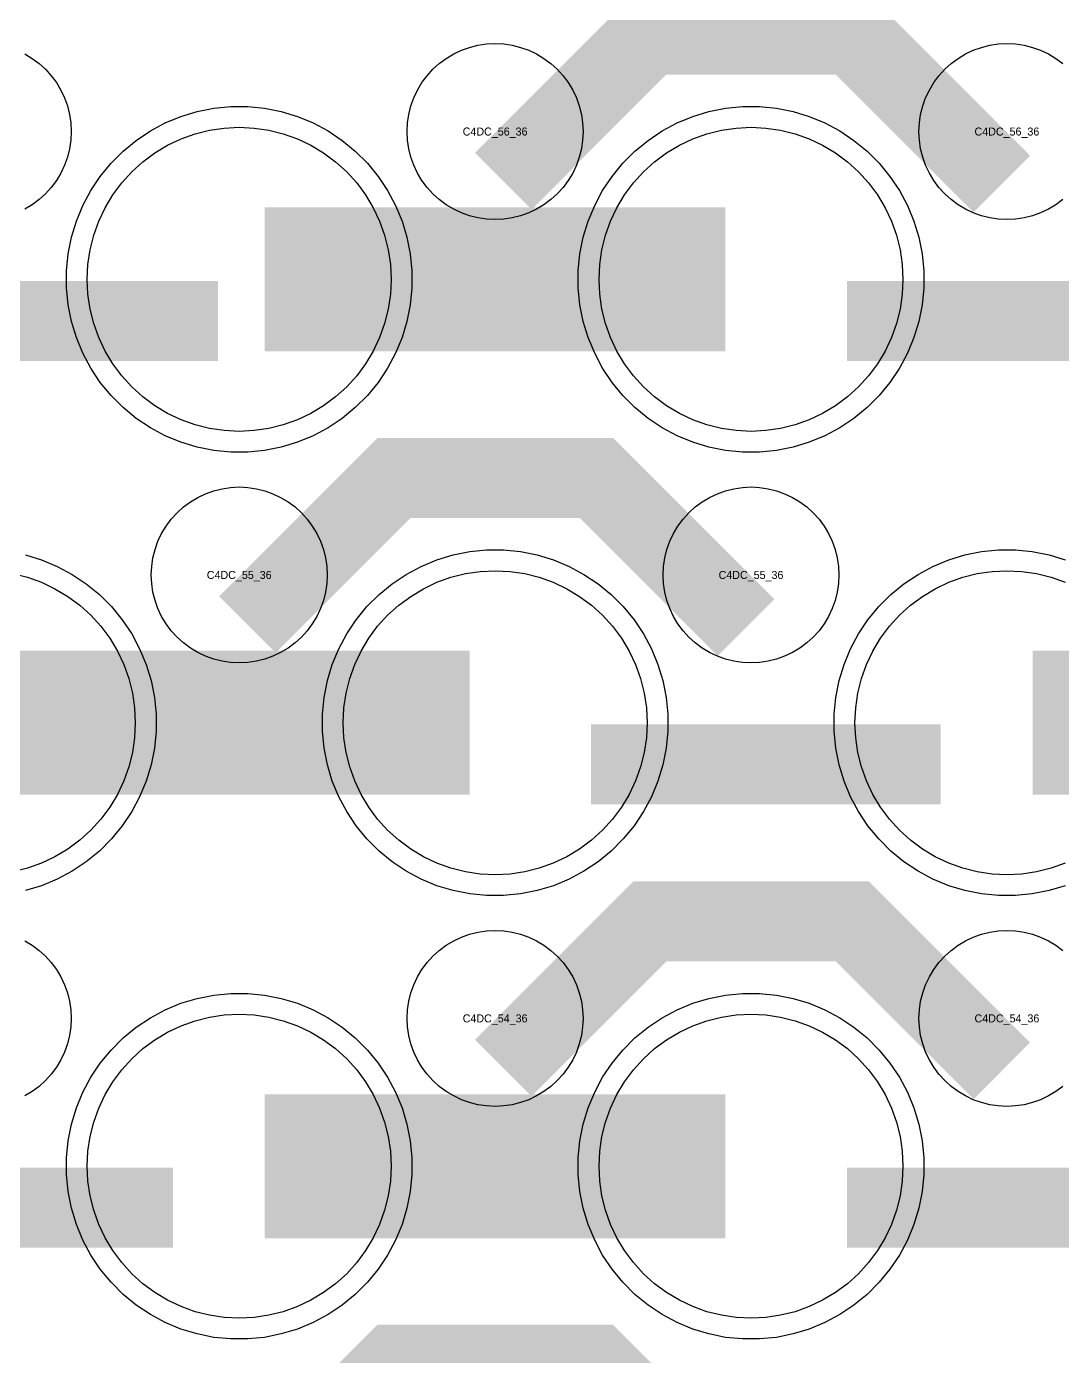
# Model space of a CAD drawing. Extents: x -11880 to 11880, y -14992 to 14992.
# Drawn here: x -546.5 to -222.6, y -7416.5 to -7001 of the extents above; entities that cross this region are included whole.
import ezdxf
from ezdxf.enums import TextEntityAlignment as Align

# ---------------------------------------------------------------- set-up
doc = ezdxf.new("R2010")
doc.units = 0
doc.header["$MEASUREMENT"] = 0
for name, color, linetype in [('GDS_775_DT_237', 138, 'CONTINUOUS'), ('RDL1_FS', 34, 'CONTINUOUS'), ('RDL_BS', 160, 'CONTINUOUS')]:
    doc.layers.add(name, color=color, linetype=linetype)

msp = doc.modelspace()

# ---------------------------------------------------------------- linework, layer by layer
at = {"layer": 'RDL1_FS'}
for points in [[(-480, -7127.484), (-484.657, -7127.255), (-489.268, -7126.571), (-493.791, -7125.439), (-498.181, -7123.867), (-502.395, -7121.875), (-506.395, -7119.477), (-510.14, -7116.699), (-513.594, -7113.569), (-516.724, -7110.115), (-519.502, -7106.37), (-521.9, -7102.37), (-523.892, -7098.156), (-525.464, -7093.766), (-526.596, -7089.243), (-527.28, -7084.632), (-527.509, -7079.975), (-527.28, -7075.318), (-526.596, -7070.707), (-525.464, -7066.184), (-523.892, -7061.794), (-521.9, -7057.58), (-519.502, -7053.58), (-516.724, -7049.835), (-513.594, -7046.381), (-510.14, -7043.251), (-506.395, -7040.473), (-502.395, -7038.075), (-498.181, -7036.083), (-493.791, -7034.511), (-489.268, -7033.379), (-484.657, -7032.695), (-480, -7032.466), (-475.343, -7032.695), (-470.732, -7033.379), (-466.209, -7034.511), (-461.819, -7036.083), (-457.605, -7038.075), (-453.605, -7040.473), (-449.86, -7043.251), (-446.406, -7046.381), (-443.276, -7049.835), (-440.498, -7053.58), (-438.1, -7057.58), (-436.108, -7061.794), (-434.536, -7066.184), (-433.404, -7070.707), (-432.72, -7075.318), (-432.491, -7079.975), (-432.72, -7084.632), (-433.404, -7089.243), (-434.536, -7093.766), (-436.108, -7098.156), (-438.1, -7102.37), (-440.498, -7106.37), (-443.276, -7110.115), (-446.406, -7113.569), (-449.86, -7116.699), (-453.605, -7119.477), (-457.605, -7121.875), (-461.819, -7123.867), (-466.209, -7125.439), (-470.732, -7126.571), (-475.343, -7127.255)], [(-320, -7127.484), (-324.657, -7127.255), (-329.268, -7126.571), (-333.791, -7125.439), (-338.181, -7123.867), (-342.395, -7121.875), (-346.395, -7119.477), (-350.14, -7116.699), (-353.594, -7113.569), (-356.724, -7110.115), (-359.502, -7106.37), (-361.9, -7102.37), (-363.892, -7098.156), (-365.464, -7093.766), (-366.596, -7089.243), (-367.28, -7084.632), (-367.509, -7079.975), (-367.28, -7075.318), (-366.596, -7070.707), (-365.464, -7066.184), (-363.892, -7061.794), (-361.9, -7057.58), (-359.502, -7053.58), (-356.724, -7049.835), (-353.594, -7046.381), (-350.14, -7043.251), (-346.395, -7040.473), (-342.395, -7038.075), (-338.181, -7036.083), (-333.791, -7034.511), (-329.268, -7033.379), (-324.657, -7032.695), (-320, -7032.466), (-315.343, -7032.695), (-310.732, -7033.379), (-306.209, -7034.511), (-301.819, -7036.083), (-297.605, -7038.075), (-293.605, -7040.473), (-289.86, -7043.251), (-286.406, -7046.381), (-283.276, -7049.835), (-280.498, -7053.58), (-278.1, -7057.58), (-276.108, -7061.794), (-274.536, -7066.184), (-273.404, -7070.707), (-272.72, -7075.318), (-272.491, -7079.975), (-272.72, -7084.632), (-273.404, -7089.243), (-274.536, -7093.766), (-276.108, -7098.156), (-278.1, -7102.37), (-280.498, -7106.37), (-283.276, -7110.115), (-286.406, -7113.569), (-289.86, -7116.699), (-293.605, -7119.477), (-297.605, -7121.875), (-301.819, -7123.867), (-306.209, -7125.439), (-310.732, -7126.571), (-315.343, -7127.255)], [(-400, -7266.049), (-404.657, -7265.82), (-409.268, -7265.136), (-413.791, -7264.004), (-418.181, -7262.432), (-422.395, -7260.44), (-426.395, -7258.042), (-430.14, -7255.264), (-433.594, -7252.134), (-436.724, -7248.68), (-439.502, -7244.935), (-441.9, -7240.935), (-443.892, -7236.721), (-445.464, -7232.331), (-446.596, -7227.808), (-447.28, -7223.197), (-447.509, -7218.54), (-447.28, -7213.883), (-446.596, -7209.272), (-445.464, -7204.749), (-443.892, -7200.359), (-441.9, -7196.145), (-439.502, -7192.145), (-436.724, -7188.4), (-433.594, -7184.946), (-430.14, -7181.816), (-426.395, -7179.038), (-422.395, -7176.64), (-418.181, -7174.648), (-413.791, -7173.076), (-409.268, -7171.944), (-404.657, -7171.26), (-400, -7171.031), (-395.343, -7171.26), (-390.732, -7171.944), (-386.209, -7173.076), (-381.819, -7174.648), (-377.605, -7176.64), (-373.605, -7179.038), (-369.86, -7181.816), (-366.406, -7184.946), (-363.276, -7188.4), (-360.498, -7192.145), (-358.1, -7196.145), (-356.108, -7200.359), (-354.536, -7204.749), (-353.404, -7209.272), (-352.72, -7213.883), (-352.491, -7218.54), (-352.72, -7223.197), (-353.404, -7227.808), (-354.536, -7232.331), (-356.108, -7236.721), (-358.1, -7240.935), (-360.498, -7244.935), (-363.276, -7248.68), (-366.406, -7252.134), (-369.86, -7255.264), (-373.605, -7258.042), (-377.605, -7260.44), (-381.819, -7262.432), (-386.209, -7264.004), (-390.732, -7265.136), (-395.343, -7265.82)]]:
    msp.add_lwpolyline(points, close=True, dxfattribs=at)
for points in [[(-471.998, -7079.975, 45, 45, 0), (-399.998, -7079.975, 45, 45, 0)], [(-399.998, -7079.975, 45, 45, 0), (-327.998, -7079.975, 45, 45, 0)], [(-551.998, -7218.54, 45, 45, 0), (-479.998, -7218.54, 45, 45, 0)], [(-479.998, -7218.54, 45, 45, 0), (-407.998, -7218.54, 45, 45, 0)], [(-231.998, -7218.54, 45, 45, 0), (-159.998, -7218.54, 45, 45, 0)]]:
    msp.add_lwpolyline(points, format="xyseb", dxfattribs=at)
for points in [[(-550.732, -7171.944), (-546.209, -7173.076), (-541.819, -7174.648), (-537.605, -7176.64), (-533.605, -7179.038), (-529.86, -7181.816), (-526.406, -7184.946), (-523.276, -7188.4), (-520.498, -7192.145), (-518.1, -7196.145), (-516.108, -7200.359), (-514.536, -7204.749), (-513.404, -7209.272), (-512.72, -7213.883), (-512.491, -7218.54), (-512.72, -7223.197), (-513.404, -7227.808), (-514.536, -7232.331), (-516.108, -7236.721), (-518.1, -7240.935), (-520.498, -7244.935), (-523.276, -7248.68), (-526.406, -7252.134), (-529.86, -7255.264), (-533.605, -7258.042), (-537.605, -7260.44), (-541.819, -7262.432), (-546.209, -7264.004), (-550.732, -7265.136)], [(-221.819, -7262.432), (-226.209, -7264.004), (-230.732, -7265.136), (-235.343, -7265.82), (-240, -7266.049), (-244.657, -7265.82), (-249.268, -7265.136), (-253.791, -7264.004), (-258.181, -7262.432), (-262.395, -7260.44), (-266.395, -7258.042), (-270.14, -7255.264), (-273.594, -7252.134), (-276.724, -7248.68), (-279.502, -7244.935), (-281.9, -7240.935), (-283.892, -7236.721), (-285.464, -7232.331), (-286.596, -7227.808), (-287.28, -7223.197), (-287.509, -7218.54), (-287.28, -7213.883), (-286.596, -7209.272), (-285.464, -7204.749), (-283.892, -7200.359), (-281.9, -7196.145), (-279.502, -7192.145), (-276.724, -7188.4), (-273.594, -7184.946), (-270.14, -7181.816), (-266.395, -7179.038), (-262.395, -7176.64), (-258.181, -7174.648), (-253.791, -7173.076), (-249.268, -7171.944), (-244.657, -7171.26), (-240, -7171.031), (-235.343, -7171.26), (-230.732, -7171.944), (-226.209, -7173.076), (-221.819, -7174.648)]]:
    msp.add_lwpolyline(points, dxfattribs=at)
at = {"layer": 'RDL1_FS', "color": 241, "true_color": 0xf7abae}
for points in [[(-480, -7404.614), (-484.657, -7404.385), (-489.268, -7403.701), (-493.791, -7402.569), (-498.181, -7400.997), (-502.395, -7399.005), (-506.395, -7396.607), (-510.14, -7393.829), (-513.594, -7390.699), (-516.724, -7387.245), (-519.502, -7383.5), (-521.9, -7379.5), (-523.892, -7375.286), (-525.464, -7370.896), (-526.596, -7366.373), (-527.28, -7361.762), (-527.509, -7357.105), (-527.28, -7352.448), (-526.596, -7347.837), (-525.464, -7343.314), (-523.892, -7338.924), (-521.9, -7334.71), (-519.502, -7330.71), (-516.724, -7326.965), (-513.594, -7323.511), (-510.14, -7320.381), (-506.395, -7317.603), (-502.395, -7315.205), (-498.181, -7313.213), (-493.791, -7311.641), (-489.268, -7310.509), (-484.657, -7309.825), (-480, -7309.596), (-475.343, -7309.825), (-470.732, -7310.509), (-466.209, -7311.641), (-461.819, -7313.213), (-457.605, -7315.205), (-453.605, -7317.603), (-449.86, -7320.381), (-446.406, -7323.511), (-443.276, -7326.965), (-440.498, -7330.71), (-438.1, -7334.71), (-436.108, -7338.924), (-434.536, -7343.314), (-433.404, -7347.837), (-432.72, -7352.448), (-432.491, -7357.105), (-432.72, -7361.762), (-433.404, -7366.373), (-434.536, -7370.896), (-436.108, -7375.286), (-438.1, -7379.5), (-440.498, -7383.5), (-443.276, -7387.245), (-446.406, -7390.699), (-449.86, -7393.829), (-453.605, -7396.607), (-457.605, -7399.005), (-461.819, -7400.997), (-466.209, -7402.569), (-470.732, -7403.701), (-475.343, -7404.385)], [(-320, -7404.614), (-324.657, -7404.385), (-329.268, -7403.701), (-333.791, -7402.569), (-338.181, -7400.997), (-342.395, -7399.005), (-346.395, -7396.607), (-350.14, -7393.829), (-353.594, -7390.699), (-356.724, -7387.245), (-359.502, -7383.5), (-361.9, -7379.5), (-363.892, -7375.286), (-365.464, -7370.896), (-366.596, -7366.373), (-367.28, -7361.762), (-367.509, -7357.105), (-367.28, -7352.448), (-366.596, -7347.837), (-365.464, -7343.314), (-363.892, -7338.924), (-361.9, -7334.71), (-359.502, -7330.71), (-356.724, -7326.965), (-353.594, -7323.511), (-350.14, -7320.381), (-346.395, -7317.603), (-342.395, -7315.205), (-338.181, -7313.213), (-333.791, -7311.641), (-329.268, -7310.509), (-324.657, -7309.825), (-320, -7309.596), (-315.343, -7309.825), (-310.732, -7310.509), (-306.209, -7311.641), (-301.819, -7313.213), (-297.605, -7315.205), (-293.605, -7317.603), (-289.86, -7320.381), (-286.406, -7323.511), (-283.276, -7326.965), (-280.498, -7330.71), (-278.1, -7334.71), (-276.108, -7338.924), (-274.536, -7343.314), (-273.404, -7347.837), (-272.72, -7352.448), (-272.491, -7357.105), (-272.72, -7361.762), (-273.404, -7366.373), (-274.536, -7370.896), (-276.108, -7375.286), (-278.1, -7379.5), (-280.498, -7383.5), (-283.276, -7387.245), (-286.406, -7390.699), (-289.86, -7393.829), (-293.605, -7396.607), (-297.605, -7399.005), (-301.819, -7400.997), (-306.209, -7402.569), (-310.732, -7403.701), (-315.343, -7404.385)]]:
    msp.add_lwpolyline(points, close=True, dxfattribs=at)
for points in [[(-471.998, -7357.105, 45, 45, 0), (-399.998, -7357.105, 45, 45, 0)], [(-399.998, -7357.105, 45, 45, 0), (-327.998, -7357.105, 45, 45, 0)]]:
    msp.add_lwpolyline(points, format="xyseb", dxfattribs=at)
at = {"layer": 'RDL_BS'}
for points in [[(-397.438, -7049.289, 25, 25, 0), (-351.623, -7003.474, 25, 25, 0), (-318.07, -7003.474, 25, 25, 0)], [(-241.599, -7050.188, 25, 25, 0), (-288.313, -7003.474, 25, 25, 0), (-318.071, -7003.474, 25, 25, 0)], [(-572.5, -7092.983, 25, 25, 0), (-486.667, -7092.983, 25, 25, 0)], [(-532.944, -7092.983, 25, 25, 0), (-491.74, -7092.983, 25, 25, 0)], [(-289.984, -7092.988, 25, 25, 0), (-180.719, -7092.988, 25, 25, 0)], [(-477.438, -7187.854, 25, 25, 0), (-431.623, -7142.039, 25, 25, 0), (-398.07, -7142.039, 25, 25, 0)], [(-321.599, -7188.753, 25, 25, 0), (-368.313, -7142.039, 25, 25, 0), (-398.071, -7142.039, 25, 25, 0)], [(-369.984, -7231.553, 25, 25, 0), (-260.719, -7231.553, 25, 25, 0)], [(-397.438, -7326.419, 25, 25, 0), (-351.623, -7280.604, 25, 25, 0), (-318.07, -7280.604, 25, 25, 0)], [(-241.599, -7327.318, 25, 25, 0), (-288.313, -7280.604, 25, 25, 0), (-318.071, -7280.604, 25, 25, 0)], [(-477.438, -7464.984, 25, 25, 0), (-431.623, -7419.169, 25, 25, 0), (-398.07, -7419.169, 25, 25, 0)], [(-321.599, -7465.883, 25, 25, 0), (-368.313, -7419.169, 25, 25, 0), (-398.071, -7419.169, 25, 25, 0)]]:
    msp.add_lwpolyline(points, format="xyseb", dxfattribs=at)
for points in [[(-547.044, -7009.537), (-544.72, -7010.93), (-542.557, -7012.533), (-540.558, -7014.345), (-538.746, -7016.344), (-537.143, -7018.507), (-535.75, -7020.831), (-534.598, -7023.268), (-533.691, -7025.803), (-533.034, -7028.422), (-532.638, -7031.094), (-532.506, -7033.787), (-532.638, -7036.48), (-533.034, -7039.152), (-533.691, -7041.771), (-534.598, -7044.306), (-535.75, -7046.743), (-537.143, -7049.067), (-538.746, -7051.23), (-540.558, -7053.229), (-542.557, -7055.041), (-544.72, -7056.644), (-547.044, -7058.037)], [(-222.557, -7055.041), (-224.72, -7056.644), (-227.044, -7058.037), (-229.481, -7059.189), (-232.016, -7060.096), (-234.635, -7060.753), (-237.307, -7061.149), (-240, -7061.281), (-242.693, -7061.149), (-245.365, -7060.753), (-247.984, -7060.096), (-250.519, -7059.189), (-252.956, -7058.037), (-255.28, -7056.644), (-257.443, -7055.041), (-259.442, -7053.229), (-261.254, -7051.23), (-262.857, -7049.067), (-264.25, -7046.743), (-265.402, -7044.306), (-266.309, -7041.771), (-266.966, -7039.152), (-267.362, -7036.48), (-267.494, -7033.787), (-267.362, -7031.094), (-266.966, -7028.422), (-266.309, -7025.803), (-265.402, -7023.268), (-264.25, -7020.831), (-262.857, -7018.507), (-261.254, -7016.344), (-259.442, -7014.345), (-257.443, -7012.533), (-255.28, -7010.93), (-252.956, -7009.537), (-250.519, -7008.385), (-247.984, -7007.478), (-245.365, -7006.821), (-242.693, -7006.425), (-240, -7006.293), (-237.307, -7006.425), (-234.635, -7006.821), (-232.016, -7007.478), (-229.481, -7008.385), (-227.044, -7009.537), (-224.72, -7010.93), (-222.557, -7012.533)], [(-546.835, -7166.103), (-541.795, -7167.634), (-536.885, -7169.665), (-532.223, -7172.157), (-527.809, -7175.104), (-523.708, -7178.466), (-519.926, -7182.248), (-516.564, -7186.349), (-513.617, -7190.763), (-511.125, -7195.425), (-509.094, -7200.335), (-507.563, -7205.375), (-506.517, -7210.602), (-506, -7215.896), (-506, -7221.184), (-506.517, -7226.478), (-507.563, -7231.705), (-509.094, -7236.745), (-511.125, -7241.655), (-513.617, -7246.317), (-516.564, -7250.731), (-519.926, -7254.832), (-523.708, -7258.614), (-527.809, -7261.976), (-532.223, -7264.923), (-536.885, -7267.415), (-541.795, -7269.446), (-546.835, -7270.977)], [(-221.795, -7269.446), (-226.835, -7270.977), (-232.062, -7272.023), (-237.356, -7272.54), (-242.644, -7272.54), (-247.938, -7272.023), (-253.165, -7270.977), (-258.205, -7269.446), (-263.115, -7267.415), (-267.777, -7264.923), (-272.191, -7261.976), (-276.292, -7258.614), (-280.074, -7254.832), (-283.436, -7250.731), (-286.383, -7246.317), (-288.875, -7241.655), (-290.906, -7236.745), (-292.437, -7231.705), (-293.483, -7226.478), (-294, -7221.184), (-294, -7215.896), (-293.483, -7210.602), (-292.437, -7205.375), (-290.906, -7200.335), (-288.875, -7195.425), (-286.383, -7190.763), (-283.436, -7186.349), (-280.074, -7182.248), (-276.292, -7178.466), (-272.191, -7175.104), (-267.777, -7172.157), (-263.115, -7169.665), (-258.205, -7167.634), (-253.165, -7166.103), (-247.938, -7165.057), (-242.644, -7164.54), (-237.356, -7164.54), (-232.062, -7165.057), (-226.835, -7166.103), (-221.795, -7167.634)], [(-222.557, -7332.171), (-224.72, -7333.774), (-227.044, -7335.167), (-229.481, -7336.319), (-232.016, -7337.226), (-234.635, -7337.883), (-237.307, -7338.279), (-240, -7338.411), (-242.693, -7338.279), (-245.365, -7337.883), (-247.984, -7337.226), (-250.519, -7336.319), (-252.956, -7335.167), (-255.28, -7333.774), (-257.443, -7332.171), (-259.442, -7330.359), (-261.254, -7328.36), (-262.857, -7326.197), (-264.25, -7323.873), (-265.402, -7321.436), (-266.309, -7318.901), (-266.966, -7316.282), (-267.362, -7313.61), (-267.494, -7310.917), (-267.362, -7308.224), (-266.966, -7305.552), (-266.309, -7302.933), (-265.402, -7300.398), (-264.25, -7297.961), (-262.857, -7295.637), (-261.254, -7293.474), (-259.442, -7291.475), (-257.443, -7289.663), (-255.28, -7288.06), (-252.956, -7286.667), (-250.519, -7285.515), (-247.984, -7284.608), (-245.365, -7283.951), (-242.693, -7283.555), (-240, -7283.423), (-237.307, -7283.555), (-234.635, -7283.951), (-232.016, -7284.608), (-229.481, -7285.515), (-227.044, -7286.667), (-224.72, -7288.06), (-222.557, -7289.663)], [(-547.044, -7286.667), (-544.72, -7288.06), (-542.557, -7289.663), (-540.558, -7291.475), (-538.746, -7293.474), (-537.143, -7295.637), (-535.75, -7297.961), (-534.598, -7300.398), (-533.691, -7302.933), (-533.034, -7305.552), (-532.638, -7308.224), (-532.506, -7310.917), (-532.638, -7313.61), (-533.034, -7316.282), (-533.691, -7318.901), (-534.598, -7321.436), (-535.75, -7323.873), (-537.143, -7326.197), (-538.746, -7328.36), (-540.558, -7330.359), (-542.557, -7332.171), (-544.72, -7333.774), (-547.044, -7335.167)]]:
    msp.add_lwpolyline(points, dxfattribs=at)
for points in [[(-400, -7061.281), (-402.693, -7061.149), (-405.365, -7060.753), (-407.984, -7060.096), (-410.519, -7059.189), (-412.956, -7058.037), (-415.28, -7056.644), (-417.443, -7055.041), (-419.442, -7053.229), (-421.254, -7051.23), (-422.857, -7049.067), (-424.25, -7046.743), (-425.402, -7044.306), (-426.309, -7041.771), (-426.966, -7039.152), (-427.362, -7036.48), (-427.494, -7033.787), (-427.362, -7031.094), (-426.966, -7028.422), (-426.309, -7025.803), (-425.402, -7023.268), (-424.25, -7020.831), (-422.857, -7018.507), (-421.254, -7016.344), (-419.442, -7014.345), (-417.443, -7012.533), (-415.28, -7010.93), (-412.956, -7009.537), (-410.519, -7008.385), (-407.984, -7007.478), (-405.365, -7006.821), (-402.693, -7006.425), (-400, -7006.293), (-397.307, -7006.425), (-394.635, -7006.821), (-392.016, -7007.478), (-389.481, -7008.385), (-387.044, -7009.537), (-384.72, -7010.93), (-382.557, -7012.533), (-380.558, -7014.345), (-378.746, -7016.344), (-377.143, -7018.507), (-375.75, -7020.831), (-374.598, -7023.268), (-373.691, -7025.803), (-373.034, -7028.422), (-372.638, -7031.094), (-372.506, -7033.787), (-372.638, -7036.48), (-373.034, -7039.152), (-373.691, -7041.771), (-374.598, -7044.306), (-375.75, -7046.743), (-377.143, -7049.067), (-378.746, -7051.23), (-380.558, -7053.229), (-382.557, -7055.041), (-384.72, -7056.644), (-387.044, -7058.037), (-389.481, -7059.189), (-392.016, -7060.096), (-394.635, -7060.753), (-397.307, -7061.149)], [(-482.644, -7133.975), (-487.938, -7133.458), (-493.165, -7132.412), (-498.205, -7130.881), (-503.115, -7128.85), (-507.777, -7126.358), (-512.191, -7123.411), (-516.292, -7120.049), (-520.074, -7116.267), (-523.436, -7112.166), (-526.383, -7107.752), (-528.875, -7103.09), (-530.906, -7098.18), (-532.437, -7093.14), (-533.483, -7087.913), (-534, -7082.619), (-534, -7077.331), (-533.483, -7072.037), (-532.437, -7066.81), (-530.906, -7061.77), (-528.875, -7056.86), (-526.383, -7052.198), (-523.436, -7047.784), (-520.074, -7043.683), (-516.292, -7039.901), (-512.191, -7036.539), (-507.777, -7033.592), (-503.115, -7031.1), (-498.205, -7029.069), (-493.165, -7027.538), (-487.938, -7026.492), (-482.644, -7025.975), (-477.356, -7025.975), (-472.062, -7026.492), (-466.835, -7027.538), (-461.795, -7029.069), (-456.885, -7031.1), (-452.223, -7033.592), (-447.809, -7036.539), (-443.708, -7039.901), (-439.926, -7043.683), (-436.564, -7047.784), (-433.617, -7052.198), (-431.125, -7056.86), (-429.094, -7061.77), (-427.563, -7066.81), (-426.517, -7072.037), (-426, -7077.331), (-426, -7082.619), (-426.517, -7087.913), (-427.563, -7093.14), (-429.094, -7098.18), (-431.125, -7103.09), (-433.617, -7107.752), (-436.564, -7112.166), (-439.926, -7116.267), (-443.708, -7120.049), (-447.809, -7123.411), (-452.223, -7126.358), (-456.885, -7128.85), (-461.795, -7130.881), (-466.835, -7132.412), (-472.062, -7133.458), (-477.356, -7133.975)], [(-322.644, -7133.975), (-327.938, -7133.458), (-333.165, -7132.412), (-338.205, -7130.881), (-343.115, -7128.85), (-347.777, -7126.358), (-352.191, -7123.411), (-356.292, -7120.049), (-360.074, -7116.267), (-363.436, -7112.166), (-366.383, -7107.752), (-368.875, -7103.09), (-370.906, -7098.18), (-372.437, -7093.14), (-373.483, -7087.913), (-374, -7082.619), (-374, -7077.331), (-373.483, -7072.037), (-372.437, -7066.81), (-370.906, -7061.77), (-368.875, -7056.86), (-366.383, -7052.198), (-363.436, -7047.784), (-360.074, -7043.683), (-356.292, -7039.901), (-352.191, -7036.539), (-347.777, -7033.592), (-343.115, -7031.1), (-338.205, -7029.069), (-333.165, -7027.538), (-327.938, -7026.492), (-322.644, -7025.975), (-317.356, -7025.975), (-312.062, -7026.492), (-306.835, -7027.538), (-301.795, -7029.069), (-296.885, -7031.1), (-292.223, -7033.592), (-287.809, -7036.539), (-283.708, -7039.901), (-279.926, -7043.683), (-276.564, -7047.784), (-273.617, -7052.198), (-271.125, -7056.86), (-269.094, -7061.77), (-267.563, -7066.81), (-266.517, -7072.037), (-266, -7077.331), (-266, -7082.619), (-266.517, -7087.913), (-267.563, -7093.14), (-269.094, -7098.18), (-271.125, -7103.09), (-273.617, -7107.752), (-276.564, -7112.166), (-279.926, -7116.267), (-283.708, -7120.049), (-287.809, -7123.411), (-292.223, -7126.358), (-296.885, -7128.85), (-301.795, -7130.881), (-306.835, -7132.412), (-312.062, -7133.458), (-317.356, -7133.975)], [(-480, -7199.846), (-482.693, -7199.714), (-485.365, -7199.318), (-487.984, -7198.661), (-490.519, -7197.754), (-492.956, -7196.602), (-495.28, -7195.209), (-497.443, -7193.606), (-499.442, -7191.794), (-501.254, -7189.795), (-502.857, -7187.632), (-504.25, -7185.308), (-505.402, -7182.871), (-506.309, -7180.336), (-506.966, -7177.717), (-507.362, -7175.045), (-507.494, -7172.352), (-507.362, -7169.659), (-506.966, -7166.987), (-506.309, -7164.368), (-505.402, -7161.833), (-504.25, -7159.396), (-502.857, -7157.072), (-501.254, -7154.909), (-499.442, -7152.91), (-497.443, -7151.098), (-495.28, -7149.495), (-492.956, -7148.102), (-490.519, -7146.95), (-487.984, -7146.043), (-485.365, -7145.386), (-482.693, -7144.99), (-480, -7144.858), (-477.307, -7144.99), (-474.635, -7145.386), (-472.016, -7146.043), (-469.481, -7146.95), (-467.044, -7148.102), (-464.72, -7149.495), (-462.557, -7151.098), (-460.558, -7152.91), (-458.746, -7154.909), (-457.143, -7157.072), (-455.75, -7159.396), (-454.598, -7161.833), (-453.691, -7164.368), (-453.034, -7166.987), (-452.638, -7169.659), (-452.506, -7172.352), (-452.638, -7175.045), (-453.034, -7177.717), (-453.691, -7180.336), (-454.598, -7182.871), (-455.75, -7185.308), (-457.143, -7187.632), (-458.746, -7189.795), (-460.558, -7191.794), (-462.557, -7193.606), (-464.72, -7195.209), (-467.044, -7196.602), (-469.481, -7197.754), (-472.016, -7198.661), (-474.635, -7199.318), (-477.307, -7199.714)], [(-320, -7199.846), (-322.693, -7199.714), (-325.365, -7199.318), (-327.984, -7198.661), (-330.519, -7197.754), (-332.956, -7196.602), (-335.28, -7195.209), (-337.443, -7193.606), (-339.442, -7191.794), (-341.254, -7189.795), (-342.857, -7187.632), (-344.25, -7185.308), (-345.402, -7182.871), (-346.309, -7180.336), (-346.966, -7177.717), (-347.362, -7175.045), (-347.494, -7172.352), (-347.362, -7169.659), (-346.966, -7166.987), (-346.309, -7164.368), (-345.402, -7161.833), (-344.25, -7159.396), (-342.857, -7157.072), (-341.254, -7154.909), (-339.442, -7152.91), (-337.443, -7151.098), (-335.28, -7149.495), (-332.956, -7148.102), (-330.519, -7146.95), (-327.984, -7146.043), (-325.365, -7145.386), (-322.693, -7144.99), (-320, -7144.858), (-317.307, -7144.99), (-314.635, -7145.386), (-312.016, -7146.043), (-309.481, -7146.95), (-307.044, -7148.102), (-304.72, -7149.495), (-302.557, -7151.098), (-300.558, -7152.91), (-298.746, -7154.909), (-297.143, -7157.072), (-295.75, -7159.396), (-294.598, -7161.833), (-293.691, -7164.368), (-293.034, -7166.987), (-292.638, -7169.659), (-292.506, -7172.352), (-292.638, -7175.045), (-293.034, -7177.717), (-293.691, -7180.336), (-294.598, -7182.871), (-295.75, -7185.308), (-297.143, -7187.632), (-298.746, -7189.795), (-300.558, -7191.794), (-302.557, -7193.606), (-304.72, -7195.209), (-307.044, -7196.602), (-309.481, -7197.754), (-312.016, -7198.661), (-314.635, -7199.318), (-317.307, -7199.714)], [(-402.644, -7272.54), (-407.938, -7272.023), (-413.165, -7270.977), (-418.205, -7269.446), (-423.115, -7267.415), (-427.777, -7264.923), (-432.191, -7261.976), (-436.292, -7258.614), (-440.074, -7254.832), (-443.436, -7250.731), (-446.383, -7246.317), (-448.875, -7241.655), (-450.906, -7236.745), (-452.437, -7231.705), (-453.483, -7226.478), (-454, -7221.184), (-454, -7215.896), (-453.483, -7210.602), (-452.437, -7205.375), (-450.906, -7200.335), (-448.875, -7195.425), (-446.383, -7190.763), (-443.436, -7186.349), (-440.074, -7182.248), (-436.292, -7178.466), (-432.191, -7175.104), (-427.777, -7172.157), (-423.115, -7169.665), (-418.205, -7167.634), (-413.165, -7166.103), (-407.938, -7165.057), (-402.644, -7164.54), (-397.356, -7164.54), (-392.062, -7165.057), (-386.835, -7166.103), (-381.795, -7167.634), (-376.885, -7169.665), (-372.223, -7172.157), (-367.809, -7175.104), (-363.708, -7178.466), (-359.926, -7182.248), (-356.564, -7186.349), (-353.617, -7190.763), (-351.125, -7195.425), (-349.094, -7200.335), (-347.563, -7205.375), (-346.517, -7210.602), (-346, -7215.896), (-346, -7221.184), (-346.517, -7226.478), (-347.563, -7231.705), (-349.094, -7236.745), (-351.125, -7241.655), (-353.617, -7246.317), (-356.564, -7250.731), (-359.926, -7254.832), (-363.708, -7258.614), (-367.809, -7261.976), (-372.223, -7264.923), (-376.885, -7267.415), (-381.795, -7269.446), (-386.835, -7270.977), (-392.062, -7272.023), (-397.356, -7272.54)], [(-400, -7338.411), (-402.693, -7338.279), (-405.365, -7337.883), (-407.984, -7337.226), (-410.519, -7336.319), (-412.956, -7335.167), (-415.28, -7333.774), (-417.443, -7332.171), (-419.442, -7330.359), (-421.254, -7328.36), (-422.857, -7326.197), (-424.25, -7323.873), (-425.402, -7321.436), (-426.309, -7318.901), (-426.966, -7316.282), (-427.362, -7313.61), (-427.494, -7310.917), (-427.362, -7308.224), (-426.966, -7305.552), (-426.309, -7302.933), (-425.402, -7300.398), (-424.25, -7297.961), (-422.857, -7295.637), (-421.254, -7293.474), (-419.442, -7291.475), (-417.443, -7289.663), (-415.28, -7288.06), (-412.956, -7286.667), (-410.519, -7285.515), (-407.984, -7284.608), (-405.365, -7283.951), (-402.693, -7283.555), (-400, -7283.423), (-397.307, -7283.555), (-394.635, -7283.951), (-392.016, -7284.608), (-389.481, -7285.515), (-387.044, -7286.667), (-384.72, -7288.06), (-382.557, -7289.663), (-380.558, -7291.475), (-378.746, -7293.474), (-377.143, -7295.637), (-375.75, -7297.961), (-374.598, -7300.398), (-373.691, -7302.933), (-373.034, -7305.552), (-372.638, -7308.224), (-372.506, -7310.917), (-372.638, -7313.61), (-373.034, -7316.282), (-373.691, -7318.901), (-374.598, -7321.436), (-375.75, -7323.873), (-377.143, -7326.197), (-378.746, -7328.36), (-380.558, -7330.359), (-382.557, -7332.171), (-384.72, -7333.774), (-387.044, -7335.167), (-389.481, -7336.319), (-392.016, -7337.226), (-394.635, -7337.883), (-397.307, -7338.279)]]:
    msp.add_lwpolyline(points, close=True, dxfattribs=at)
at = {"layer": 'RDL_BS', "color": 241, "true_color": 0xf7abae}
for points in [[(-482.644, -7411.105), (-487.938, -7410.588), (-493.165, -7409.542), (-498.205, -7408.011), (-503.115, -7405.98), (-507.777, -7403.488), (-512.191, -7400.541), (-516.292, -7397.179), (-520.074, -7393.397), (-523.436, -7389.296), (-526.383, -7384.882), (-528.875, -7380.22), (-530.906, -7375.31), (-532.437, -7370.27), (-533.483, -7365.043), (-534, -7359.749), (-534, -7354.461), (-533.483, -7349.167), (-532.437, -7343.94), (-530.906, -7338.9), (-528.875, -7333.99), (-526.383, -7329.328), (-523.436, -7324.914), (-520.074, -7320.813), (-516.292, -7317.031), (-512.191, -7313.669), (-507.777, -7310.722), (-503.115, -7308.23), (-498.205, -7306.199), (-493.165, -7304.668), (-487.938, -7303.622), (-482.644, -7303.105), (-477.356, -7303.105), (-472.062, -7303.622), (-466.835, -7304.668), (-461.795, -7306.199), (-456.885, -7308.23), (-452.223, -7310.722), (-447.809, -7313.669), (-443.708, -7317.031), (-439.926, -7320.813), (-436.564, -7324.914), (-433.617, -7329.328), (-431.125, -7333.99), (-429.094, -7338.9), (-427.563, -7343.94), (-426.517, -7349.167), (-426, -7354.461), (-426, -7359.749), (-426.517, -7365.043), (-427.563, -7370.27), (-429.094, -7375.31), (-431.125, -7380.22), (-433.617, -7384.882), (-436.564, -7389.296), (-439.926, -7393.397), (-443.708, -7397.179), (-447.809, -7400.541), (-452.223, -7403.488), (-456.885, -7405.98), (-461.795, -7408.011), (-466.835, -7409.542), (-472.062, -7410.588), (-477.356, -7411.105)], [(-322.644, -7411.105), (-327.938, -7410.588), (-333.165, -7409.542), (-338.205, -7408.011), (-343.115, -7405.98), (-347.777, -7403.488), (-352.191, -7400.541), (-356.292, -7397.179), (-360.074, -7393.397), (-363.436, -7389.296), (-366.383, -7384.882), (-368.875, -7380.22), (-370.906, -7375.31), (-372.437, -7370.27), (-373.483, -7365.043), (-374, -7359.749), (-374, -7354.461), (-373.483, -7349.167), (-372.437, -7343.94), (-370.906, -7338.9), (-368.875, -7333.99), (-366.383, -7329.328), (-363.436, -7324.914), (-360.074, -7320.813), (-356.292, -7317.031), (-352.191, -7313.669), (-347.777, -7310.722), (-343.115, -7308.23), (-338.205, -7306.199), (-333.165, -7304.668), (-327.938, -7303.622), (-322.644, -7303.105), (-317.356, -7303.105), (-312.062, -7303.622), (-306.835, -7304.668), (-301.795, -7306.199), (-296.885, -7308.23), (-292.223, -7310.722), (-287.809, -7313.669), (-283.708, -7317.031), (-279.926, -7320.813), (-276.564, -7324.914), (-273.617, -7329.328), (-271.125, -7333.99), (-269.094, -7338.9), (-267.563, -7343.94), (-266.517, -7349.167), (-266, -7354.461), (-266, -7359.749), (-266.517, -7365.043), (-267.563, -7370.27), (-269.094, -7375.31), (-271.125, -7380.22), (-273.617, -7384.882), (-276.564, -7389.296), (-279.926, -7393.397), (-283.708, -7397.179), (-287.809, -7400.541), (-292.223, -7403.488), (-296.885, -7405.98), (-301.795, -7408.011), (-306.835, -7409.542), (-312.062, -7410.588), (-317.356, -7411.105)]]:
    msp.add_lwpolyline(points, close=True, dxfattribs=at)
for points in [[(-609.984, -7370.118, 25, 25, 0), (-500.719, -7370.118, 25, 25, 0)], [(-289.984, -7370.118, 25, 25, 0), (-180.719, -7370.118, 25, 25, 0)]]:
    msp.add_lwpolyline(points, format="xyseb", dxfattribs=at)

# ---------------------------------------------------------------- texts
at = {"layer": 'GDS_775_DT_237'}
for s, p in [('C4DC_56_36', (-400, -7033.787)), ('C4DC_56_36', (-400, -7033.787)), ('C4DC_56_36', (-240, -7033.787)), ('C4DC_56_36', (-240, -7033.787)), ('C4DC_55_36', (-480, -7172.352)), ('C4DC_55_36', (-480, -7172.352)), ('C4DC_55_36', (-320, -7172.352)), ('C4DC_55_36', (-320, -7172.352)), ('C4DC_54_36', (-400, -7310.917)), ('C4DC_54_36', (-400, -7310.917)), ('C4DC_54_36', (-240, -7310.917)), ('C4DC_54_36', (-240, -7310.917))]:
    msp.add_text(s, height=2.5, dxfattribs=at).set_placement(p, align=Align.MIDDLE_CENTER)

doc.saveas('drawing.dxf')
